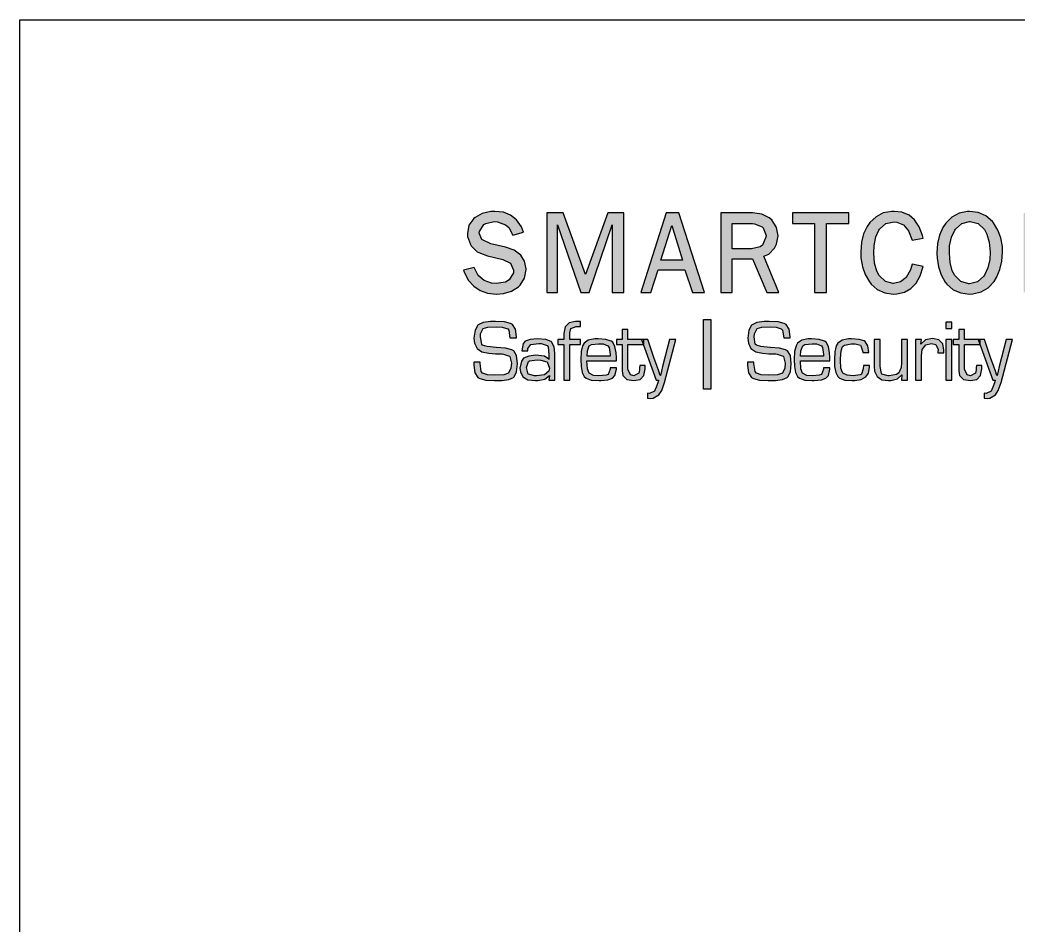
# Model space of a CAD drawing. Extents: x 0 to 216, y -5 to 280.
# Drawn here: x 0 to 58.3, y 227.1 to 280 of the extents above; entities that cross this region are included whole.
import ezdxf

# ---------------------------------------------------------------- set-up
doc = ezdxf.new("R2010")
doc.units = 0
doc.header["$LTSCALE"] = 10
doc.header["$MEASUREMENT"] = 0
doc.layers.get('0').update_dxf_attribs({"linetype": 'CONTINUOUS'})
doc.layers.add('5239-LOGO$0$CADdetails-9-EXTRAFINE', color=9, linetype='CONTINUOUS')
doc.layers.add('5239-LOGO$0$CADdetails-FRAME', color=7, linetype='CONTINUOUS')

# ---------------------------------------------------------------- blocks, each defined once
blk = doc.blocks.new('5239-LOGO')
at = {"layer": '5239-LOGO$0$CADdetails-9-EXTRAFINE', "true_color": 0xcd2027}
h = blk.add_hatch(color=242, dxfattribs=at)
h.dxf.hatch_style = 1
h.set_gradient(color1=(205, 32, 39), color2=(205, 32, 39), name='CYLINDER')
h.paths.add_polyline_path([(29.218, 264.515), (29.471, 264.927), (29.564, 265.42), (29.564, 265.459), (29.471, 265.912), (29.245, 266.271), (28.872, 266.55), (28.353, 266.737), (27.479, 266.942), (26.983, 267.176), (26.802, 267.599), (27.119, 268.101), (27.702, 268.227), (27.888, 268.213), (28.367, 268.04), (28.553, 267.881), (28.779, 267.428), (29.418, 267.601), (29.285, 267.921), (29.005, 268.32), (28.659, 268.599), (28.234, 268.772), (27.728, 268.825), (27.502, 268.812), (26.997, 268.706), (26.584, 268.466), (26.518, 268.413), (26.225, 268.014), (26.132, 267.522), (26.145, 267.349), (26.305, 266.883), (26.345, 266.816), (26.704, 266.457), (26.797, 266.417), (27.302, 266.231), (28.194, 266.018), (28.646, 265.792), (28.864, 265.31), (28.58, 264.821), (28.353, 264.688), (27.821, 264.608), (27.542, 264.635), (27.103, 264.781), (26.757, 265.087), (26.531, 265.539), (25.906, 265.393), (25.972, 265.233), (26.198, 264.794), (26.504, 264.448), (26.877, 264.196), (27.316, 264.049), (27.835, 263.996), (28.234, 264.023), (28.713, 264.156), (29.112, 264.408)])
h.paths.add_polyline_path([(30.775, 264.089), (31.4, 264.089), (31.4, 268.027), (32.757, 264.089), (33.236, 264.089), (34.58, 268.027), (34.58, 264.089), (35.271, 264.089), (35.271, 268.732), (34.327, 268.732), (33.036, 265.127), (31.733, 268.732), (30.775, 268.732)])
h.paths.add_polyline_path([(36.269, 264.089), (36.854, 264.089), (37.267, 265.406), (38.837, 265.406), (39.289, 264.089), (39.981, 264.089), (38.491, 268.732), (37.746, 268.732)])
h.paths.add_polyline_path([(38.065, 268), (38.704, 265.965), (37.44, 265.965)], flags=16)
h.paths.add_polyline_path([(40.939, 268.732), (40.939, 264.089), (41.604, 264.089), (41.604, 266.045), (42.788, 266.045), (43.613, 264.089), (44.318, 264.089), (43.44, 266.204), (43.732, 266.324), (44.065, 266.67), (44.185, 266.91), (44.278, 267.402), (44.185, 267.881), (43.905, 268.32), (43.759, 268.453), (43.333, 268.666), (42.788, 268.732)])
h.paths.add_polyline_path([(41.604, 268.107), (42.86, 268.107), (43.385, 267.906), (43.588, 267.374), (43.36, 266.856), (43.227, 266.75), (42.721, 266.63), (41.604, 266.63)], flags=16)
h.paths.add_polyline_path([(45.116, 268.732), (45.116, 268.107), (46.406, 268.107), (46.406, 264.089), (47.112, 264.089), (47.112, 268.107), (48.402, 268.107), (48.402, 268.732)])
h.paths.add_polyline_path([(51.595, 268.027), (51.888, 267.681), (52.1, 267.136), (52.752, 267.255), (52.712, 267.415), (52.513, 267.921), (52.247, 268.32), (51.927, 268.599), (51.515, 268.772), (51.049, 268.825), (50.93, 268.825), (50.424, 268.732), (49.998, 268.506), (49.639, 268.173), (49.48, 267.934), (49.267, 267.508), (49.147, 267.016), (49.107, 266.457), (49.12, 266.111), (49.214, 265.592), (49.373, 265.127), (49.613, 264.714), (49.706, 264.581), (50.065, 264.262), (50.504, 264.063), (51.009, 263.996), (51.209, 264.009), (51.661, 264.102), (52.034, 264.315), (52.34, 264.635), (52.579, 265.06), (52.752, 265.606), (52.114, 265.739), (52.021, 265.406), (51.768, 264.967), (51.435, 264.701), (51.016, 264.606), (50.544, 264.728), (50.185, 265.087), (50.052, 265.34), (49.905, 265.805), (49.865, 266.377), (49.892, 266.83), (49.985, 267.335), (50.174, 267.74), (50.57, 268.107), (51.147, 268.235)])
h.paths.add_polyline_path([(55.466, 268.825), (55.333, 268.825), (54.854, 268.719), (54.429, 268.493), (54.069, 268.133), (53.91, 267.881), (53.71, 267.442), (53.59, 266.949), (53.55, 266.391), (53.564, 266.098), (53.644, 265.579), (53.803, 265.114), (54.043, 264.688), (54.136, 264.568), (54.508, 264.249), (54.947, 264.063), (55.453, 263.996), (55.652, 264.009), (56.131, 264.116), (56.544, 264.355), (56.89, 264.728), (57.036, 264.967), (57.236, 265.433), (57.355, 265.912), (57.395, 266.444), (57.382, 266.763), (57.289, 267.282), (57.116, 267.734), (56.863, 268.147), (56.797, 268.24), (56.411, 268.559), (55.972, 268.759)])
h.paths.add_polyline_path([(55.958, 268.107), (56.331, 267.761), (56.477, 267.495), (56.61, 267.029), (56.664, 266.444), (56.637, 266.018), (56.53, 265.526), (56.332, 265.071), (55.932, 264.701), (55.436, 264.588), (54.961, 264.728), (54.601, 265.087), (54.455, 265.353), (54.322, 265.832), (54.282, 266.391), (54.295, 266.816), (54.402, 267.309), (54.615, 267.749), (55.001, 268.12), (55.48, 268.23)], flags=16)
h.paths.add_polyline_path([(59.205, 268.027), (61.426, 264.089), (62.078, 264.089), (62.078, 268.732), (61.506, 268.732), (61.506, 265.632), (61.506, 265.3), (61.519, 265.06), (59.444, 268.732), (58.619, 268.732), (58.619, 264.089), (59.218, 264.089), (59.218, 267.508), (59.205, 267.801)])
h.paths.add_polyline_path([(64.3, 268.107), (66.588, 268.107), (66.588, 268.732), (63.595, 268.732), (63.595, 264.089), (66.655, 264.089), (66.655, 264.714), (64.3, 264.714), (64.3, 266.204), (66.122, 266.204), (66.122, 266.803), (64.3, 266.803)])
at = {"layer": '5239-LOGO$0$CADdetails-9-EXTRAFINE'}
h = blk.add_hatch(color=256, dxfattribs=at)
h.dxf.hatch_style = 1
h.set_gradient(color2=(0, 0, 0), name='CURVED')
h.paths.add_polyline_path([(28.646, 262.28), (28.3, 262.373), (27.781, 262.4), (27.475, 262.386), (27.05, 262.333), (26.77, 262.2), (26.744, 262.187), (26.584, 261.894), (26.518, 261.428), (26.557, 261.122), (26.704, 260.816), (26.983, 260.617), (27.382, 260.537), (27.768, 260.511), (28.167, 260.497), (28.234, 260.484), (28.593, 260.377), (28.606, 260.351), (28.699, 259.965), (28.673, 259.659), (28.54, 259.366), (28.26, 259.287), (27.728, 259.26), (27.316, 259.273), (27.023, 259.366), (26.943, 259.473), (26.877, 259.938), (26.877, 260.018), (26.504, 260.018), (26.504, 259.872), (26.504, 259.845), (26.571, 259.393), (26.744, 259.127), (26.863, 259.06), (27.209, 258.967), (27.715, 258.941), (28.141, 258.954), (28.553, 259.007), (28.819, 259.114), (28.859, 259.154), (29.005, 259.446), (29.059, 259.925), (29.005, 260.404), (28.846, 260.67), (28.726, 260.737), (28.367, 260.83), (27.835, 260.883), (27.821, 260.883), (27.289, 260.923), (27.023, 261.003), (26.97, 261.069), (26.89, 261.495), (26.903, 261.668), (27.063, 261.974), (27.329, 262.054), (27.835, 262.08), (28.167, 262.054), (28.487, 261.961), (28.553, 261.881), (28.62, 261.442), (28.992, 261.442), (28.992, 261.495), (28.939, 261.947), (28.766, 262.213)])
h.paths.add_polyline_path([(31.027, 261.216), (30.722, 261.335), (30.229, 261.375), (29.804, 261.349), (29.498, 261.242), (29.391, 261.109), (29.311, 260.683), (29.657, 260.683), (29.657, 260.75), (29.657, 260.816), (29.843, 261.043), (30.296, 261.109), (30.442, 261.109), (30.788, 260.989), (30.841, 260.91), (30.894, 260.457), (30.894, 260.178), (30.894, 260.165), (30.881, 260.191), (30.628, 260.364), (30.136, 260.417), (29.724, 260.377), (29.404, 260.258), (29.285, 260.085), (29.205, 259.659), (29.232, 259.446), (29.378, 259.167), (29.671, 258.994), (30.11, 258.941), (30.243, 258.941), (30.655, 259.021), (30.921, 259.233), (30.921, 259.22), (30.894, 258.967), (31.24, 258.967), (31.24, 260.537), (31.2, 260.91), (31.041, 261.202)])
h.paths.add_polyline_path([(30.784, 260.042), (30.921, 259.672), (30.881, 259.486), (30.642, 259.287), (30.176, 259.22), (30.043, 259.22), (29.687, 259.316), (29.577, 259.699), (29.697, 260.058), (29.764, 260.098), (30.216, 260.151), (30.429, 260.138)], flags=16)
h.paths.add_polyline_path([(32.744, 261.349), (32.118, 261.349), (32.118, 261.734), (32.172, 261.974), (32.491, 262.107), (32.744, 262.094), (32.744, 262.386), (32.491, 262.4), (32.451, 262.4), (32.078, 262.306), (31.852, 262.08), (31.772, 261.695), (31.772, 261.349), (31.413, 261.349), (31.413, 261.056), (31.772, 261.056), (31.772, 258.967), (32.118, 258.967), (32.118, 261.056), (32.744, 261.056)])
h.paths.add_polyline_path([(34.526, 261.242), (34.22, 261.349), (33.768, 261.375), (33.568, 261.375), (33.196, 261.295), (32.957, 261.136), (32.863, 260.976), (32.784, 260.644), (32.757, 260.178), (32.77, 259.766), (32.837, 259.406), (32.957, 259.18), (33.063, 259.087), (33.369, 258.967), (33.821, 258.941), (33.928, 258.941), (34.34, 258.981), (34.606, 259.087), (34.753, 259.233), (34.832, 259.606), (34.832, 259.686), (34.473, 259.686), (34.473, 259.619), (34.473, 259.606), (34.353, 259.3), (34.234, 259.26), (33.808, 259.22), (33.502, 259.247), (33.236, 259.38), (33.143, 259.632), (33.116, 260.098), (34.832, 260.098), (34.832, 260.284), (34.819, 260.564), (34.753, 260.936), (34.619, 261.176)])
h.paths.add_polyline_path([(34.061, 261.083), (34.34, 260.976), (34.407, 260.87), (34.473, 260.471), (34.473, 260.364), (33.129, 260.364), (33.143, 260.683), (33.249, 260.963), (33.382, 261.043), (33.795, 261.096)], flags=16)
h.paths.add_polyline_path([(36.296, 261.349), (35.511, 261.349), (35.511, 261.921), (35.165, 261.921), (35.165, 261.349), (34.846, 261.349), (34.846, 261.056), (35.165, 261.056), (35.165, 259.606), (35.165, 259.513), (35.218, 259.233), (35.444, 259.007), (35.857, 258.941), (36.229, 259.007), (36.442, 259.247), (36.522, 259.632), (36.522, 259.819), (36.203, 259.819), (36.189, 259.686), (36.189, 259.566), (36.149, 259.38), (35.857, 259.22), (35.657, 259.273), (35.511, 259.606), (35.511, 261.056), (36.402, 261.056)])
h.paths.add_polyline_path([(36.668, 261.349), (36.429, 261.349), (36.429, 261.056), (36.402, 261.056), (37.16, 258.967), (37.293, 258.967), (37.267, 258.874), (37.2, 258.648), (37.054, 258.329), (36.775, 258.196), (36.655, 258.209), (36.655, 257.916), (36.828, 257.903), (36.988, 257.916), (37.32, 258.103), (37.48, 258.369), (37.639, 258.834), (38.305, 261.349), (37.932, 261.349), (37.666, 260.284), (37.533, 259.766), (37.466, 259.499), (37.413, 259.233), (37.4, 259.233), (37.307, 259.499), (37.214, 259.766), (37.027, 260.284)])
h.paths.add_polyline_path([(40.345, 262.511), (39.927, 262.511), (39.927, 258.438), (40.345, 258.438)])
h.paths.add_polyline_path([(44.757, 262.213), (44.637, 262.28), (44.291, 262.373), (43.759, 262.4), (43.466, 262.386), (43.041, 262.333), (42.761, 262.2), (42.735, 262.187), (42.575, 261.894), (42.508, 261.428), (42.548, 261.122), (42.695, 260.816), (42.974, 260.617), (43.373, 260.537), (43.746, 260.511), (44.145, 260.497), (44.225, 260.484), (44.584, 260.377), (44.597, 260.351), (44.69, 259.965), (44.664, 259.659), (44.531, 259.366), (44.251, 259.287), (43.719, 259.26), (43.293, 259.273), (43.014, 259.366), (42.934, 259.473), (42.868, 259.938), (42.868, 260.018), (42.495, 260.018), (42.495, 259.872), (42.495, 259.845), (42.548, 259.393), (42.735, 259.127), (42.841, 259.06), (43.2, 258.967), (43.706, 258.941), (44.132, 258.954), (44.544, 259.007), (44.81, 259.114), (44.85, 259.154), (44.996, 259.446), (45.049, 259.925), (44.996, 260.404), (44.837, 260.67), (44.717, 260.737), (44.358, 260.83), (43.826, 260.883), (43.812, 260.883), (43.28, 260.923), (43.014, 261.003), (42.948, 261.069), (42.881, 261.495), (42.894, 261.668), (43.054, 261.974), (43.32, 262.054), (43.826, 262.08), (44.158, 262.054), (44.464, 261.961), (44.531, 261.881), (44.61, 261.442), (44.983, 261.442), (44.983, 261.495), (44.93, 261.947)])
h.paths.add_polyline_path([(46.992, 261.242), (46.673, 261.349), (46.234, 261.375), (46.034, 261.375), (45.661, 261.295), (45.422, 261.136), (45.329, 260.976), (45.236, 260.644), (45.209, 260.178), (45.236, 259.766), (45.302, 259.406), (45.422, 259.18), (45.528, 259.087), (45.834, 258.967), (46.273, 258.941), (46.393, 258.941), (46.806, 258.981), (47.072, 259.087), (47.218, 259.233), (47.298, 259.606), (47.298, 259.686), (46.939, 259.686), (46.939, 259.619), (46.939, 259.606), (46.806, 259.3), (46.686, 259.26), (46.26, 259.22), (45.967, 259.247), (45.701, 259.38), (45.608, 259.632), (45.582, 260.098), (47.298, 260.098), (47.298, 260.284), (47.284, 260.564), (47.218, 260.936), (47.085, 261.176)])
h.paths.add_polyline_path([(46.26, 261.096), (46.526, 261.083), (46.806, 260.976), (46.872, 260.87), (46.939, 260.471), (46.939, 260.364), (45.582, 260.364), (45.608, 260.683), (45.715, 260.963), (45.848, 261.043)], flags=16)
h.paths.add_polyline_path([(48.548, 261.096), (48.788, 261.083), (49.094, 261.003), (49.12, 260.976), (49.227, 260.63), (49.227, 260.577), (49.573, 260.577), (49.519, 260.963), (49.36, 261.216), (49.307, 261.256), (49.014, 261.349), (48.575, 261.375), (48.389, 261.375), (48.016, 261.295), (47.777, 261.136), (47.67, 260.963), (47.59, 260.617), (47.564, 260.165), (47.577, 259.766), (47.644, 259.406), (47.763, 259.18), (47.87, 259.087), (48.176, 258.967), (48.615, 258.941), (48.761, 258.941), (49.134, 259.007), (49.4, 259.154), (49.559, 259.38), (49.613, 259.699), (49.613, 259.832), (49.267, 259.832), (49.253, 259.619), (49.16, 259.326), (49.067, 259.273), (48.655, 259.22), (48.309, 259.26), (48.056, 259.38), (48.043, 259.406), (47.95, 259.672), (47.923, 260.138), (47.923, 260.231), (47.963, 260.67), (48.043, 260.923), (48.163, 261.016)])
h.paths.add_polyline_path([(50.238, 261.349), (49.892, 261.349), (49.892, 259.766), (49.919, 259.499), (50.065, 259.18), (50.331, 258.994), (50.73, 258.941), (50.863, 258.941), (51.262, 259.047), (51.502, 259.287), (51.502, 259.273), (51.488, 258.967), (51.834, 258.967), (51.834, 261.349), (51.488, 261.349), (51.488, 259.978), (51.462, 259.712), (51.329, 259.393), (51.196, 259.3), (50.77, 259.22), (50.704, 259.22), (50.344, 259.326), (50.318, 259.353), (50.238, 259.766)])
h.paths.add_polyline_path([(52.899, 261.029), (53.231, 261.109), (53.484, 261.056), (53.63, 260.75), (53.617, 260.617), (53.617, 260.564), (53.95, 260.564), (53.963, 260.723), (53.896, 261.083), (53.67, 261.322), (53.298, 261.402), (52.885, 261.322), (52.619, 261.069), (52.646, 261.349), (52.3, 261.349), (52.3, 258.967), (52.646, 258.967), (52.646, 260.391), (52.699, 260.763)])
h.paths.add_polyline_path([(54.429, 261.349), (54.083, 261.349), (54.083, 258.967), (54.429, 258.967)])
h.paths.add_polyline_path([(54.429, 262.36), (54.083, 262.36), (54.083, 261.974), (54.429, 261.974)])
h.paths.add_polyline_path([(55.958, 261.349), (55.174, 261.349), (55.174, 261.921), (54.828, 261.921), (54.828, 261.349), (54.508, 261.349), (54.508, 261.056), (54.828, 261.056), (54.828, 259.606), (54.828, 259.513), (54.881, 259.233), (55.107, 259.007), (55.519, 258.941), (55.892, 259.007), (56.105, 259.247), (56.185, 259.632), (56.185, 259.819), (55.865, 259.819), (55.852, 259.686), (55.852, 259.566), (55.812, 259.38), (55.519, 259.22), (55.32, 259.273), (55.174, 259.606), (55.174, 261.056), (56.065, 261.056)])
h.paths.add_polyline_path([(56.331, 261.349), (56.091, 261.349), (56.091, 261.056), (56.065, 261.056), (56.823, 258.967), (56.956, 258.967), (56.93, 258.874), (56.863, 258.648), (56.717, 258.329), (56.437, 258.196), (56.318, 258.209), (56.318, 257.916), (56.491, 257.903), (56.65, 257.916), (56.983, 258.103), (57.142, 258.369), (57.302, 258.834), (57.967, 261.349), (57.595, 261.349), (57.329, 260.284), (57.196, 259.766), (57.129, 259.499), (57.076, 259.233), (57.063, 259.233), (56.97, 259.499), (56.876, 259.766), (56.69, 260.284)])
at = {"layer": '5239-LOGO$0$CADdetails-9-EXTRAFINE', "color": 242, "true_color": 0xcd2027}
blk.add_line((28.58, 264.821), (28.353, 264.688), dxfattribs=at)
for points in [[(27.728, 268.825), (27.502, 268.812), (26.997, 268.706), (26.584, 268.466), (26.518, 268.413), (26.225, 268.014), (26.132, 267.522), (26.145, 267.349), (26.305, 266.883), (26.345, 266.816), (26.704, 266.457), (26.797, 266.417), (27.302, 266.231), (28.194, 266.018), (28.646, 265.792), (28.832, 265.38), (28.819, 265.233), (28.58, 264.821)], [(29.005, 268.32), (28.659, 268.599), (28.234, 268.772), (27.728, 268.825)], [(31.733, 268.732), (30.775, 268.732), (30.775, 264.089), (31.4, 264.089), (31.4, 268.027)], [(33.036, 265.127), (31.733, 268.732)], [(33.036, 265.127), (31.733, 268.732)], [(35.271, 268.732), (34.327, 268.732), (33.036, 265.127)], [(34.58, 268.027), (34.58, 264.089), (35.271, 264.089), (35.271, 268.732)], [(34.58, 268.027), (34.58, 264.089), (35.271, 264.089), (35.271, 268.732)], [(38.491, 268.732), (37.746, 268.732), (36.269, 264.089), (36.854, 264.089), (37.267, 265.406), (38.837, 265.406)], [(38.837, 265.406), (39.289, 264.089), (39.981, 264.089), (38.491, 268.732)], [(42.788, 268.732), (40.939, 268.732), (40.939, 264.089), (41.604, 264.089), (41.604, 266.045), (42.788, 266.045)], [(43.905, 268.32), (43.759, 268.453), (43.333, 268.666), (42.788, 268.732)], [(51.049, 268.825), (50.93, 268.825), (50.424, 268.732), (49.998, 268.506), (49.639, 268.173), (49.48, 267.934), (49.267, 267.508), (49.147, 267.016), (49.107, 266.457), (49.12, 266.111), (49.214, 265.592), (49.373, 265.127), (49.613, 264.714), (49.706, 264.581)], [(52.247, 268.32), (51.927, 268.599), (51.515, 268.772), (51.049, 268.825)], [(55.466, 268.825), (55.333, 268.825), (54.854, 268.719), (54.429, 268.493), (54.069, 268.133), (53.91, 267.881), (53.71, 267.442), (53.59, 266.949), (53.55, 266.391), (53.564, 266.098), (53.644, 265.579), (53.803, 265.114), (54.043, 264.688), (54.136, 264.568)], [(56.797, 268.24), (56.411, 268.559), (55.972, 268.759), (55.466, 268.825)], [(29.218, 264.515), (29.471, 264.927), (29.564, 265.42), (29.564, 265.459), (29.471, 265.912), (29.245, 266.271), (28.872, 266.55), (28.353, 266.737), (27.502, 266.936), (27.462, 266.949), (26.983, 267.176), (26.824, 267.548), (26.837, 267.655), (27.09, 268.054), (27.209, 268.12), (27.702, 268.227)], [(27.702, 268.227), (27.888, 268.213), (28.367, 268.04), (28.553, 267.881), (28.779, 267.428), (29.418, 267.601), (29.285, 267.921), (29.005, 268.32)], [(27.702, 268.227), (27.888, 268.213), (28.367, 268.04), (28.553, 267.881), (28.779, 267.428), (29.418, 267.601), (29.285, 267.921), (29.005, 268.32)], [(43.732, 266.324), (44.065, 266.67), (44.185, 266.91), (44.278, 267.402), (44.185, 267.881), (43.905, 268.32)], [(43.732, 266.324), (44.065, 266.67), (44.185, 266.91), (44.278, 267.402), (44.185, 267.881), (43.905, 268.32)], [(51.023, 264.608), (51.009, 264.608), (50.544, 264.728), (50.185, 265.087), (50.052, 265.34), (49.905, 265.805), (49.865, 266.377), (49.892, 266.83), (49.985, 267.335), (50.171, 267.734), (50.211, 267.774), (50.57, 268.107), (51.049, 268.213)], [(51.049, 268.213), (51.222, 268.2), (51.595, 268.027), (51.888, 267.681), (52.1, 267.136), (52.752, 267.255), (52.712, 267.415), (52.513, 267.921), (52.247, 268.32)], [(51.049, 268.213), (51.222, 268.2), (51.595, 268.027), (51.888, 267.681), (52.1, 267.136), (52.752, 267.255), (52.712, 267.415), (52.513, 267.921), (52.247, 268.32)], [(54.136, 264.568), (54.508, 264.249), (54.947, 264.063), (55.453, 263.996), (55.652, 264.009), (56.131, 264.116), (56.544, 264.355), (56.89, 264.728), (57.036, 264.967), (57.236, 265.433), (57.355, 265.912), (57.395, 266.444), (57.382, 266.763), (57.289, 267.282), (57.116, 267.734), (56.863, 268.147), (56.797, 268.24)], [(55.466, 264.595), (55.413, 264.595), (54.961, 264.728), (54.601, 265.087), (54.455, 265.353), (54.322, 265.832), (54.282, 266.391), (54.295, 266.816), (54.402, 267.309), (54.601, 267.721), (54.641, 267.774), (55.001, 268.12), (55.466, 268.227)], [(55.466, 268.227), (55.493, 268.227), (55.958, 268.107), (56.331, 267.761), (56.477, 267.495), (56.61, 267.029), (56.664, 266.444), (56.637, 266.018), (56.53, 265.526), (56.344, 265.1), (56.291, 265.034), (55.932, 264.701), (55.466, 264.595)], [(31.4, 268.027), (32.757, 264.089)], [(31.4, 268.027), (32.757, 264.089)], [(32.757, 264.089), (33.236, 264.089), (34.58, 268.027)], [(38.065, 268), (38.704, 265.965), (37.44, 265.965)], [(37.44, 265.965), (38.065, 268)], [(41.604, 266.63), (41.604, 268.107), (42.788, 268.107)], [(42.788, 268.107), (42.894, 268.094), (43.347, 267.921), (43.4, 267.867), (43.573, 267.415), (43.559, 267.309), (43.36, 266.856), (43.227, 266.75), (42.721, 266.63), (41.604, 266.63)], [(42.788, 268.107), (42.894, 268.094), (43.347, 267.921), (43.4, 267.867), (43.573, 267.415), (43.559, 267.309), (43.36, 266.856), (43.227, 266.75), (42.721, 266.63), (41.604, 266.63)], [(42.788, 266.045), (43.613, 264.089), (44.318, 264.089), (43.44, 266.204)], [(42.788, 266.045), (43.613, 264.089), (44.318, 264.089), (43.44, 266.204)], [(43.44, 266.204), (43.732, 266.324)], [(26.531, 265.539), (25.906, 265.393), (25.972, 265.233), (26.198, 264.794), (26.504, 264.448), (26.877, 264.196), (27.316, 264.049), (27.835, 263.996), (28.234, 264.023), (28.713, 264.156), (29.112, 264.408), (29.218, 264.515)], [(27.821, 264.608), (27.542, 264.635), (27.103, 264.781), (26.757, 265.087), (26.531, 265.539)], [(49.706, 264.581), (50.065, 264.262), (50.504, 264.063), (51.009, 263.996), (51.209, 264.009), (51.661, 264.102), (52.034, 264.315), (52.34, 264.635), (52.579, 265.06), (52.752, 265.606), (52.114, 265.739)], [(52.114, 265.739), (52.021, 265.406), (51.768, 264.967), (51.435, 264.701), (51.023, 264.608)], [(28.353, 264.688), (27.821, 264.608)]]:
    blk.add_lwpolyline(points, dxfattribs=at)
blk.add_lwpolyline([(48.402, 268.732), (45.116, 268.732), (45.116, 268.107), (46.406, 268.107), (46.406, 264.089), (47.112, 264.089), (47.112, 268.107), (48.402, 268.107)], close=True, dxfattribs=at)
at = {"layer": '5239-LOGO$0$CADdetails-9-EXTRAFINE'}
for points in [[(27.781, 262.4), (27.475, 262.386), (27.05, 262.333), (26.77, 262.2), (26.744, 262.187)], [(27.835, 262.08), (28.167, 262.054), (28.487, 261.961), (28.553, 261.881), (28.62, 261.442), (28.992, 261.442), (28.992, 261.495), (28.939, 261.947), (28.766, 262.213), (28.646, 262.28), (28.3, 262.373), (27.781, 262.4)], [(32.491, 262.4), (32.451, 262.4), (32.078, 262.306)], [(32.491, 262.107), (32.744, 262.094), (32.744, 262.386), (32.491, 262.4)], [(43.759, 262.4), (43.466, 262.386), (43.041, 262.333), (42.761, 262.2), (42.735, 262.187)], [(43.826, 262.08), (44.158, 262.054), (44.464, 261.961), (44.531, 261.881), (44.61, 261.442), (44.983, 261.442), (44.983, 261.495), (44.93, 261.947), (44.757, 262.213), (44.637, 262.28), (44.291, 262.373), (43.759, 262.4)], [(26.744, 262.187), (26.584, 261.894), (26.518, 261.428), (26.557, 261.122), (26.704, 260.816), (26.983, 260.617), (27.382, 260.537), (27.768, 260.511), (28.167, 260.497), (28.234, 260.484), (28.593, 260.377), (28.606, 260.351), (28.699, 259.965), (28.673, 259.659), (28.54, 259.366), (28.54, 259.366), (28.26, 259.287), (27.728, 259.26)], [(28.859, 259.154), (29.005, 259.446), (29.059, 259.925), (29.005, 260.404), (28.846, 260.67), (28.726, 260.737), (28.367, 260.83), (27.835, 260.883), (27.821, 260.883), (27.289, 260.923), (27.023, 261.003), (26.97, 261.069), (26.89, 261.495), (26.903, 261.668), (27.063, 261.974), (27.329, 262.054), (27.835, 262.08)], [(32.078, 262.306), (31.852, 262.08), (31.772, 261.695), (31.772, 261.349), (31.413, 261.349), (31.413, 261.056), (31.772, 261.056), (31.772, 258.967), (32.118, 258.967), (32.118, 261.056), (32.744, 261.056), (32.744, 261.349), (32.118, 261.349), (32.118, 261.734), (32.172, 261.974), (32.491, 262.107)], [(35.511, 261.921), (35.165, 261.921), (35.165, 261.349), (34.846, 261.349), (34.846, 261.056), (35.165, 261.056), (35.165, 259.606), (35.165, 259.513), (35.218, 259.233), (35.444, 259.007), (35.857, 258.941), (36.229, 259.007)], [(35.857, 259.22), (35.657, 259.273), (35.511, 259.606), (35.511, 261.056), (36.429, 261.056), (36.429, 261.349), (35.511, 261.349), (35.511, 261.921)], [(42.735, 262.187), (42.575, 261.894), (42.508, 261.428), (42.548, 261.122), (42.695, 260.816), (42.974, 260.617), (43.373, 260.537), (43.746, 260.511), (44.145, 260.497), (44.225, 260.484), (44.584, 260.377), (44.597, 260.351), (44.69, 259.965), (44.664, 259.659), (44.531, 259.366), (44.531, 259.366), (44.251, 259.287), (43.719, 259.26)], [(44.85, 259.154), (44.996, 259.446), (45.049, 259.925), (44.996, 260.404), (44.837, 260.67), (44.717, 260.737), (44.358, 260.83), (43.826, 260.883), (43.812, 260.883), (43.28, 260.923), (43.014, 261.003), (42.948, 261.069), (42.881, 261.495), (42.894, 261.668), (43.054, 261.974), (43.32, 262.054), (43.826, 262.08)], [(55.174, 261.921), (54.828, 261.921), (54.828, 261.349), (54.508, 261.349), (54.508, 261.056), (54.828, 261.056), (54.828, 259.606), (54.828, 259.513), (54.881, 259.233), (55.107, 259.007), (55.519, 258.941), (55.892, 259.007)], [(55.519, 259.22), (55.32, 259.273), (55.174, 259.606), (55.174, 261.056), (56.091, 261.056), (56.091, 261.349), (55.174, 261.349), (55.174, 261.921)], [(30.229, 261.375), (29.804, 261.349), (29.498, 261.242), (29.391, 261.109), (29.311, 260.683), (29.657, 260.683), (29.657, 260.75), (29.657, 260.816), (29.843, 261.043), (30.296, 261.109)], [(31.041, 261.202), (31.027, 261.216), (30.722, 261.335), (30.229, 261.375)], [(30.921, 259.233), (30.921, 259.22), (30.894, 258.967), (31.24, 258.967), (31.24, 260.537), (31.2, 260.91), (31.041, 261.202)], [(33.768, 261.375), (33.568, 261.375), (33.196, 261.295), (32.957, 261.136)], [(34.832, 260.284), (34.819, 260.564), (34.753, 260.936), (34.619, 261.176), (34.526, 261.242), (34.22, 261.349), (33.768, 261.375)], [(36.668, 261.349), (36.296, 261.349), (37.16, 258.967)], [(37.4, 259.233), (37.307, 259.499), (37.214, 259.766), (37.027, 260.284), (36.668, 261.349)], [(37.32, 258.103), (37.48, 258.369), (37.639, 258.834), (38.305, 261.349)], [(38.305, 261.349), (37.932, 261.349), (37.666, 260.284), (37.533, 259.766), (37.466, 259.499), (37.413, 259.233), (37.4, 259.233)], [(46.234, 261.375), (46.034, 261.375), (45.661, 261.295), (45.422, 261.136)], [(47.298, 260.284), (47.284, 260.564), (47.218, 260.936), (47.085, 261.176), (46.992, 261.242), (46.673, 261.349), (46.234, 261.375)], [(48.575, 261.375), (48.389, 261.375), (48.016, 261.295), (47.777, 261.136)], [(48.548, 261.096), (48.788, 261.083), (49.094, 261.003), (49.12, 260.976), (49.227, 260.63), (49.227, 260.577), (49.573, 260.577), (49.519, 260.963), (49.36, 261.216), (49.307, 261.256), (49.014, 261.349), (48.575, 261.375)], [(50.238, 261.349), (49.892, 261.349), (49.892, 259.766), (49.919, 259.499), (50.065, 259.18)], [(50.77, 259.22), (50.704, 259.22), (50.344, 259.326), (50.318, 259.353), (50.238, 259.766), (50.238, 261.349)], [(51.834, 261.349), (51.488, 261.349), (51.488, 259.978), (51.462, 259.712), (51.329, 259.393), (51.196, 259.3)], [(51.502, 259.287), (51.502, 259.273), (51.488, 258.967), (51.834, 258.967), (51.834, 261.349)], [(52.646, 261.349), (52.3, 261.349), (52.3, 258.967), (52.646, 258.967), (52.646, 260.391), (52.699, 260.763), (52.899, 261.029)], [(52.619, 261.069), (52.619, 261.069), (52.646, 261.349)], [(52.885, 261.322), (52.619, 261.069)], [(53.298, 261.402), (53.298, 261.402), (52.885, 261.322)], [(53.231, 261.109), (53.484, 261.056), (53.63, 260.75), (53.617, 260.617), (53.617, 260.564), (53.95, 260.564), (53.963, 260.723), (53.896, 261.083), (53.67, 261.322), (53.298, 261.402)], [(56.331, 261.349), (55.958, 261.349), (56.823, 258.967)], [(57.063, 259.233), (56.97, 259.499), (56.876, 259.766), (56.69, 260.284), (56.331, 261.349)], [(56.983, 258.103), (57.142, 258.369), (57.302, 258.834), (57.967, 261.349)], [(57.967, 261.349), (57.595, 261.349), (57.329, 260.284), (57.196, 259.766), (57.129, 259.499), (57.076, 259.233), (57.063, 259.233)], [(30.296, 261.109), (30.442, 261.109), (30.788, 260.989), (30.841, 260.91), (30.894, 260.457), (30.894, 260.178), (30.894, 260.165)], [(32.957, 261.136), (32.863, 260.976), (32.784, 260.644), (32.757, 260.178), (32.77, 259.766), (32.837, 259.406), (32.957, 259.18)], [(33.795, 261.096), (34.061, 261.083), (34.34, 260.976), (34.407, 260.87), (34.473, 260.471), (34.473, 260.364), (33.129, 260.364)], [(33.129, 260.364), (33.143, 260.683), (33.249, 260.963), (33.382, 261.043), (33.795, 261.096)], [(45.422, 261.136), (45.329, 260.976), (45.236, 260.644), (45.209, 260.178), (45.236, 259.766), (45.302, 259.406), (45.422, 259.18)], [(46.26, 261.096), (46.526, 261.083), (46.806, 260.976), (46.872, 260.87), (46.939, 260.471), (46.939, 260.364), (45.582, 260.364)], [(45.582, 260.364), (45.608, 260.683), (45.715, 260.963), (45.848, 261.043), (46.26, 261.096)], [(47.777, 261.136), (47.67, 260.963), (47.59, 260.617), (47.564, 260.165), (47.577, 259.766), (47.644, 259.406), (47.763, 259.18)], [(48.655, 259.22), (48.309, 259.26), (48.056, 259.38), (48.043, 259.406), (47.95, 259.672), (47.923, 260.138), (47.923, 260.231), (47.963, 260.67), (48.043, 260.923), (48.163, 261.016), (48.548, 261.096)], [(52.899, 261.029), (53.231, 261.109)], [(26.877, 260.018), (26.504, 260.018), (26.504, 259.872), (26.504, 259.845), (26.571, 259.393), (26.744, 259.127), (26.863, 259.06), (27.209, 258.967), (27.715, 258.941), (28.141, 258.954), (28.553, 259.007), (28.819, 259.114), (28.859, 259.154)], [(27.728, 259.26), (27.316, 259.273), (27.023, 259.366), (26.943, 259.473), (26.877, 259.938), (26.877, 260.018)], [(30.136, 260.417), (29.724, 260.377), (29.404, 260.258), (29.285, 260.085), (29.205, 259.659), (29.232, 259.446), (29.378, 259.167)], [(30.176, 259.22), (30.043, 259.22), (29.697, 259.313), (29.684, 259.326), (29.577, 259.699), (29.697, 260.058), (29.764, 260.098), (30.216, 260.151)], [(30.894, 260.165), (30.881, 260.191), (30.628, 260.364), (30.136, 260.417)], [(30.216, 260.151), (30.429, 260.138), (30.775, 260.045), (30.788, 260.032), (30.921, 259.672), (30.881, 259.486), (30.642, 259.287)], [(33.808, 259.22), (33.502, 259.247), (33.236, 259.38), (33.236, 259.38), (33.143, 259.632), (33.116, 260.098), (34.832, 260.098), (34.832, 260.284)], [(42.868, 260.018), (42.495, 260.018), (42.495, 259.872), (42.495, 259.845), (42.548, 259.393), (42.735, 259.127), (42.841, 259.06), (43.2, 258.967), (43.706, 258.941), (44.132, 258.954), (44.544, 259.007), (44.81, 259.114), (44.85, 259.154)], [(43.719, 259.26), (43.293, 259.273), (43.014, 259.366), (42.934, 259.473), (42.868, 259.938), (42.868, 260.018)], [(46.26, 259.22), (45.967, 259.247), (45.701, 259.38), (45.701, 259.38), (45.608, 259.632), (45.582, 260.098), (47.298, 260.098), (47.298, 260.284)], [(32.957, 259.18), (33.063, 259.087), (33.369, 258.967), (33.821, 258.941), (33.928, 258.941), (34.34, 258.981), (34.606, 259.087), (34.753, 259.233), (34.832, 259.606), (34.832, 259.686)], [(34.832, 259.686), (34.473, 259.686), (34.473, 259.619), (34.473, 259.606), (34.353, 259.3), (34.234, 259.26), (33.808, 259.22)], [(36.522, 259.819), (36.203, 259.819), (36.189, 259.686), (36.189, 259.566), (36.149, 259.38), (35.857, 259.22)], [(36.229, 259.007), (36.442, 259.247), (36.522, 259.632), (36.522, 259.819)], [(45.422, 259.18), (45.528, 259.087), (45.834, 258.967), (46.273, 258.941), (46.393, 258.941), (46.806, 258.981), (47.072, 259.087), (47.218, 259.233), (47.298, 259.606), (47.298, 259.686)], [(47.298, 259.686), (46.939, 259.686), (46.939, 259.619), (46.939, 259.606), (46.806, 259.3), (46.686, 259.26), (46.26, 259.22)], [(47.763, 259.18), (47.87, 259.087), (48.176, 258.967), (48.615, 258.941), (48.761, 258.941), (49.134, 259.007), (49.4, 259.154), (49.559, 259.38), (49.613, 259.699), (49.613, 259.832)], [(49.613, 259.832), (49.267, 259.832), (49.253, 259.619), (49.16, 259.326), (49.067, 259.273), (48.655, 259.22)], [(56.185, 259.819), (55.865, 259.819), (55.852, 259.686), (55.852, 259.566), (55.812, 259.38), (55.519, 259.22)], [(55.892, 259.007), (56.105, 259.247), (56.185, 259.632), (56.185, 259.819)], [(29.378, 259.167), (29.671, 258.994), (30.11, 258.941), (30.243, 258.941), (30.655, 259.021), (30.921, 259.233)], [(30.642, 259.287), (30.176, 259.22)], [(37.16, 258.967), (37.293, 258.967), (37.267, 258.874), (37.2, 258.648), (37.054, 258.329), (36.775, 258.196)], [(50.065, 259.18), (50.331, 258.994), (50.73, 258.941), (50.863, 258.941), (51.262, 259.047), (51.502, 259.287)], [(51.196, 259.3), (50.77, 259.22)], [(56.823, 258.967), (56.956, 258.967), (56.93, 258.874), (56.863, 258.648), (56.717, 258.329), (56.437, 258.196)], [(36.655, 258.209), (36.655, 257.916), (36.828, 257.903), (36.988, 257.916), (37.32, 258.103)], [(36.775, 258.196), (36.655, 258.209)], [(56.318, 258.209), (56.318, 257.916), (56.491, 257.903), (56.65, 257.916), (56.983, 258.103)], [(56.437, 258.196), (56.318, 258.209)]]:
    blk.add_lwpolyline(points, dxfattribs=at)
for points in [[(39.927, 262.511), (40.345, 262.511), (40.345, 258.438), (39.927, 258.438)], [(54.429, 262.36), (54.083, 262.36), (54.083, 261.974), (54.429, 261.974)], [(54.429, 261.349), (54.083, 261.349), (54.083, 258.967), (54.429, 258.967)]]:
    blk.add_lwpolyline(points, close=True, dxfattribs=at)
at = {"layer": '5239-LOGO$0$CADdetails-FRAME'}
for p, q in [((0, 0), (0, 280)), ((0, 280), (216, 280))]:
    blk.add_line(p, q, dxfattribs=at)

msp = doc.modelspace()

# ---------------------------------------------------------------- block references
msp.add_blockref('5239-LOGO', (0, 0))

doc.saveas('drawing.dxf')
